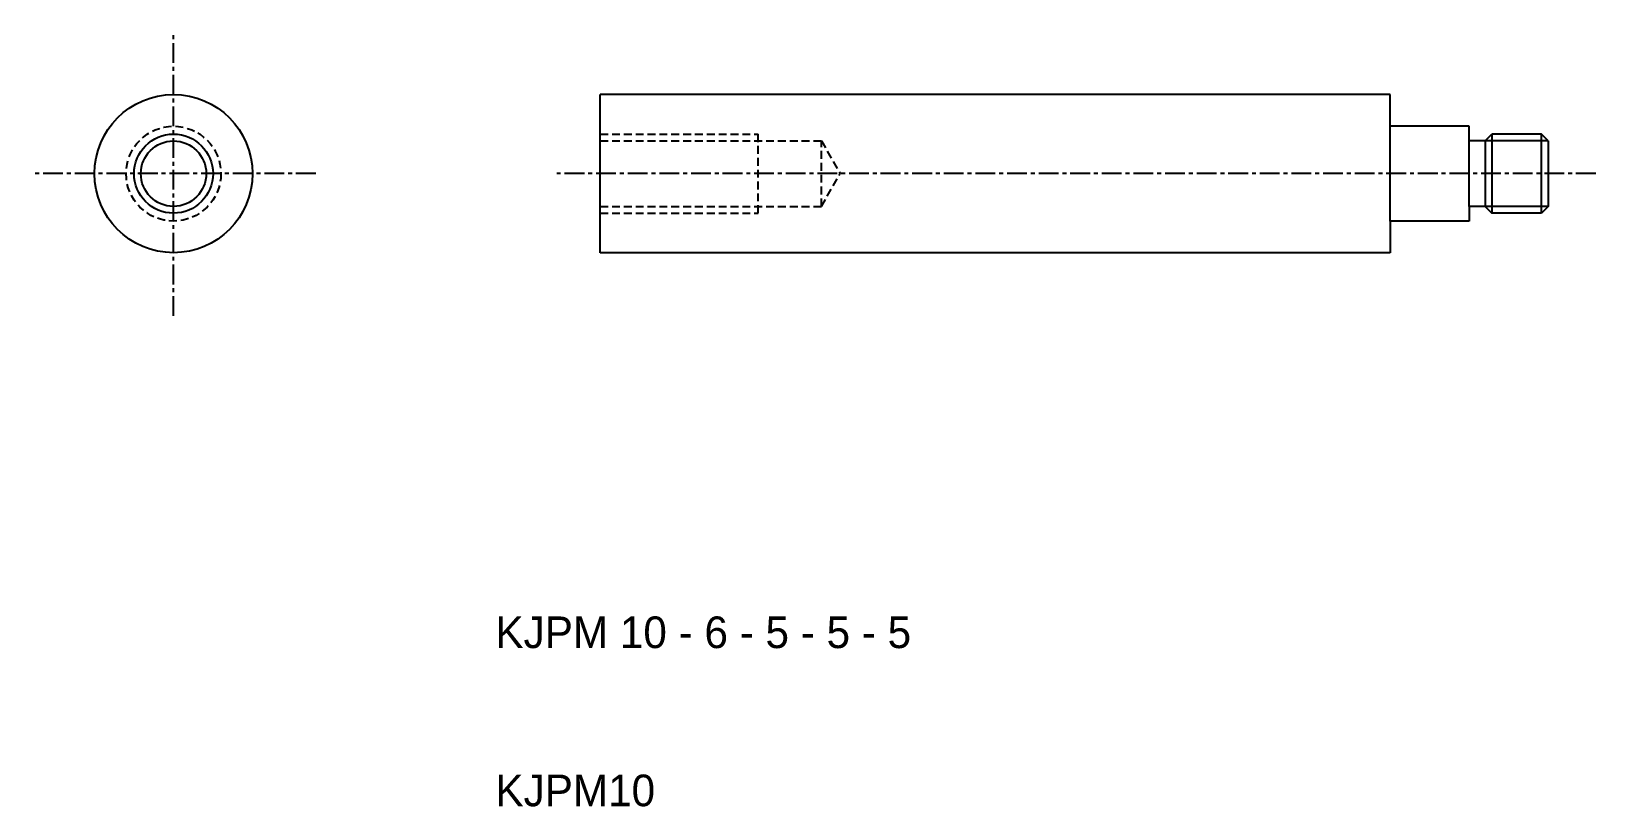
# Model space of a CAD drawing. Extents: x -36 to 63, y 10 to 59.
import ezdxf

# ---------------------------------------------------------------- set-up
doc = ezdxf.new("R2010")
doc.units = 0
doc.linetypes.add('CENTER', pattern=[2, 1.25, -0.25, 0.25, -0.25])
doc.linetypes.add('DASHED', pattern=[0.75, 0.5, -0.25])
doc.layers.get('0').update_dxf_attribs({"linetype": 'CONTINUOUS'})
doc.layers.add('CENTER', color=1, linetype='CENTER')

msp = doc.modelspace()

# ---------------------------------------------------------------- linework, layer by layer
at = {"color": 7, "linetype": 'CONTINUOUS'}
for p, q in [((50, 55), (0, 55)), ((0, 45), (0, 55)), ((50, 53), (50, 55)), ((50, 47), (50, 53)), ((55, 53), (50, 53)), ((55, 52.067), (55, 53)), ((56, 52.067), (56.433, 52.5)), ((59.567, 52.5), (56.433, 52.5)), ((56.433, 52.5), (56.433, 47.5)), ((59.567, 47.5), (59.567, 52.5)), ((60, 52.067), (59.567, 52.5)), ((55, 47.933), (55, 52.067)), ((56, 52.067), (55, 52.067)), ((56, 52.067), (56, 47.933)), ((60, 52.067), (60, 47.933)), ((55, 47.933), (55, 47)), ((56, 47.933), (55, 47.933)), ((56, 47.933), (56.433, 47.5)), ((60, 47.933), (59.567, 47.5)), ((50, 47), (50, 45)), ((55, 47), (50, 47)), ((59.567, 47.5), (56.433, 47.5)), ((50, 45), (0, 45))]:
    msp.add_line(p, q, dxfattribs=at)
at = {"color": 3, "linetype": 'DASHED'}
for p, q in [((0, 52.5), (10, 52.5)), ((10, 47.5), (10, 52.5)), ((0, 52.067), (14, 52.067)), ((14, 47.933), (14, 52.067)), ((14, 52.067), (15.193, 50)), ((14, 47.933), (15.193, 50)), ((0, 47.933), (14, 47.933)), ((0, 47.5), (10, 47.5))]:
    msp.add_line(p, q, dxfattribs=at)
at = {"color": 3, "linetype": 'CONTINUOUS'}
for p, q in [((60, 52.067), (56, 52.067)), ((60, 47.933), (56, 47.933))]:
    msp.add_line(p, q, dxfattribs=at)
at = {"color": 7, "linetype": 'CONTINUOUS'}
for radius in [5, 2.067]:
    msp.add_circle((-27, 50), radius, dxfattribs=at)
at = {"color": 3, "linetype": 'DASHED'}
msp.add_circle((-27, 50), 3, dxfattribs=at)
at = {"color": 3, "linetype": 'CONTINUOUS'}
msp.add_circle((-27, 50), 2.5, dxfattribs=at)
at = {"layer": 'CENTER', "color": 1, "linetype": 'CENTER'}
for p, q in [((-27, 41), (-27, 59)), ((-18, 50), (-36, 50)), ((63, 50), (-3, 50))]:
    msp.add_line(p, q, dxfattribs=at)

# ---------------------------------------------------------------- texts
at = {"color": 7, "linetype": 'CONTINUOUS'}
for s, p in [('KJPM 10 - 6 - 5 - 5 - 5', (-6.629, 20)), ('KJPM10', (-6.629, 10))]:
    msp.add_text(s, height=2, dxfattribs=at).set_placement(p)

doc.saveas('drawing.dxf')
